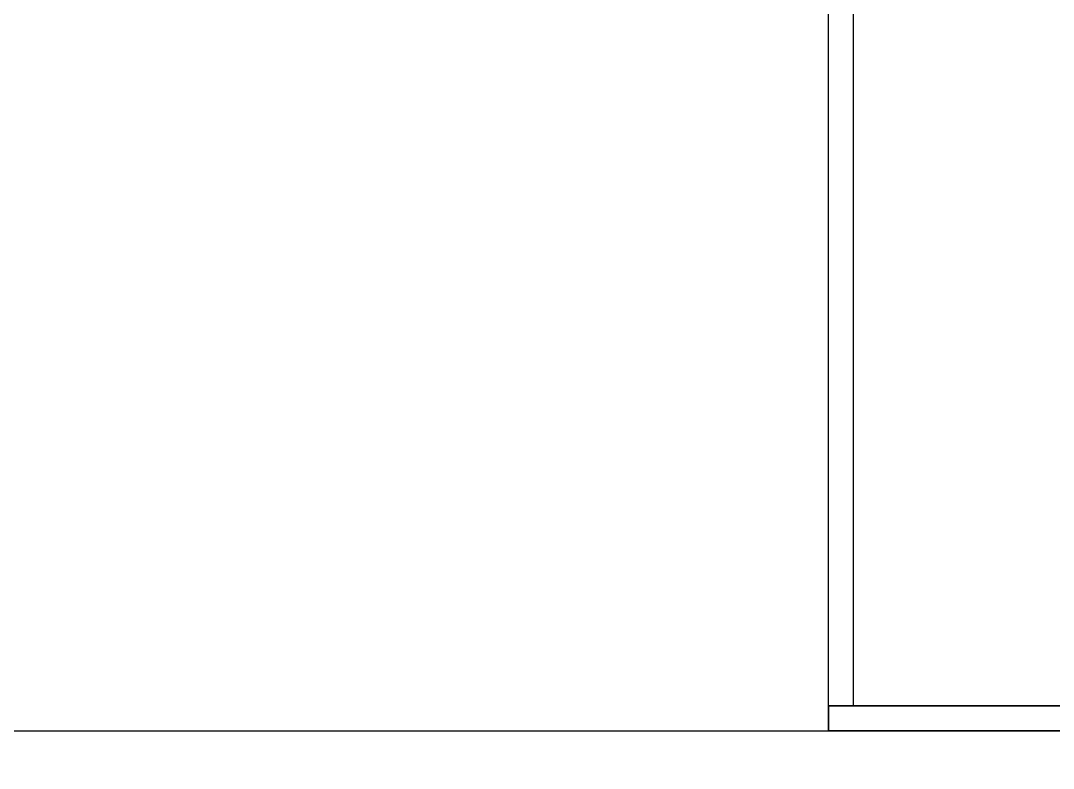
# Model space of a CAD drawing. Header units: millimetres. Extents: x 1865 to 2133, y 1062 to 1142.
# Drawn here: x 1979.66 to 1985.89, y 1066.55 to 1071.06 of the extents above; entities that cross this region are included whole.
import ezdxf

# ---------------------------------------------------------------- set-up
doc = ezdxf.new("R2010")
doc.units = ezdxf.units.MM
doc.header["$PDMODE"] = 35
doc.layers.add('Cota', color=7, linetype='Continuous', lineweight=9)
doc.styles.add('romans15', font='romans.shx', dxfattribs={"width": 0.9, "oblique": 15})
doc.dimstyles.new('COTA_50', dxfattribs={"dimscale": 0.5, "dimtxt": 0.181, "dimasz": 0.193, "dimexe": 0.18, "dimexo": 0.15, "dimgap": 0.085, "dimtad": 1, "dimzin": 4, "dimdsep": 46, "dimtxsty": 'romans15', "dimblk1": 'OBLIQUE', "dimblk2": 'OBLIQUE', "dimsah": 1, "dimcen": 0.09, "dimclrd": 256, "dimclre": 256, "dimclrt": 256, "dimadec": 0, "dimazin": 0, "dimtfac": 1, "dimtmove": 2, "dimatfit": 3, "dimldrblk": 'NONE', "dimfxl": 1, "dimtolj": 1, "dimtzin": 1, "dimarcsym": 0})

# ---------------------------------------------------------------- blocks, each defined once
blk = doc.blocks.new('_OBLIQUE')
at = {"color": 0, "linetype": 'ByBlock'}
blk.add_line((-0.5, -0.5), (0.5, 0.5), dxfattribs=at)
blk = doc.blocks.new('*D594')
at = {"layer": 'Cota', "lineweight": -2, "transparency": 16777216}
for p, q in [((1975.7808, 1066.7043), (1975.7808, 1066.2698)), ((1989.9308, 1066.7043), (1989.9308, 1066.2698)), ((1975.7808, 1066.3598), (1989.9308, 1066.3598))]:
    blk.add_line(p, q, dxfattribs=at)
at = {"layer": 'Defpoints', "color": 0, "transparency": 16777216}
for p in [(1975.7808, 1066.7793), (1989.9308, 1066.7793), (1989.9308, 1066.3598)]:
    blk.add_point(p, dxfattribs=at)
at = {"layer": 'Cota', "lineweight": -2, "transparency": 16777216, "xscale": 0.0965, "yscale": 0.0965, "zscale": 0.0965, "rotation": 180}
blk.add_blockref('_OBLIQUE', (1975.7808, 1066.3598), dxfattribs=at)
at = {"layer": 'Cota', "lineweight": -2, "transparency": 16777216, "xscale": 0.0965, "yscale": 0.0965, "zscale": 0.0965}
blk.add_blockref('_OBLIQUE', (1989.9308, 1066.3598), dxfattribs=at)
at = {"layer": 'Cota', "transparency": 16777216, "insert": (1982.8558, 1066.4476), "char_height": 0.0905, "attachment_point": 5, "style": 'romans15'}
blk.add_mtext('\\A1;14.15', dxfattribs=at)
blk = doc.blocks.new('_None')

msp = doc.modelspace()

# ---------------------------------------------------------------- linework, layer by layer
at = {"lineweight": 9}
msp.add_lwpolyline([(1979.0558, 1091.4793), (1962.9308, 1091.4793), (1975.7808, 1066.7793), (1984.5308, 1066.7793)], dxfattribs=at)
for points in [[(1984.5308, 1066.7793), (1989.9308, 1066.7793), (1989.9308, 1091.4793), (1979.0558, 1091.4793)], [(1984.5308, 1066.9293), (1989.7808, 1066.9293), (1989.7808, 1091.3293), (1979.0558, 1091.3293)], [(1984.5308, 1066.9293), (1984.5308, 1066.7793)]]:
    msp.add_lwpolyline(points)
at = {"lineweight": 15}
for points in [[(1984.5308, 1066.9293), (1984.5308, 1072.2043)], [(1984.6808, 1066.9293), (1984.6808, 1072.2043)]]:
    msp.add_lwpolyline(points, dxfattribs=at)

# ---------------------------------------------------------------- dimensions: what is measured, and where the dimension line sits
at = {"layer": 'Cota'}
dim = msp.add_linear_dim(base=(1989.9308, 1066.3598), p1=(1975.7808, 1066.7793), p2=(1989.9308, 1066.7793), angle=180, dimstyle='COTA_50', dxfattribs=at)
dim.commit()
dim.dimension.update_dxf_attribs({"geometry": '*D594', "text_midpoint": (1982.8558, 1066.4476)})

doc.saveas('drawing.dxf')
